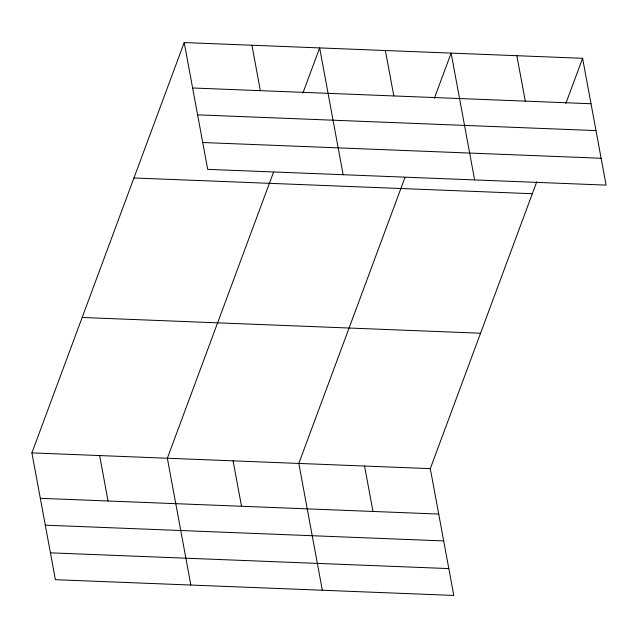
<?xml version="1.0" encoding="UTF-8"?>
<svg xmlns="http://www.w3.org/2000/svg" width="638" height="638" viewBox="0 0 638 638"><rect width="100%" height="100%" fill="white"/><g stroke="black" fill="none" stroke-linecap="round" stroke-linejoin="round"><path stroke-width="0.96" d="M536.781 181.734L430.299 468.635L453.801 595.437L55.402 579.695L31.9 452.884L184.199 42.563L582.598 58.305L606.1 185.116L207.701 169.365L184.199 42.563M273.495 172.268L167.355 458.243L190.858 585.046M302.898 93.052L319.654 47.914L343.156 174.724M404.971 177.46L298.823 463.435L322.326 590.246M434.374 98.244L451.13 53.106L474.632 179.916M565.842 103.444L582.598 58.305M192.62 87.988L591.019 103.739M197.597 114.848L595.996 130.591M202.724 142.513L601.124 158.256M133.94 177.97L532.339 193.713M82.158 317.477L480.558 333.227M31.9 452.884L430.299 468.635M40.322 498.318L438.721 514.061M45.298 525.17L443.697 540.92M50.426 552.843L448.825 568.586M516.86 55.705L525.281 101.139M385.392 50.514L393.813 95.939M364.561 466.035L372.983 511.469M251.93 45.234L260.344 90.668M233.093 460.835L241.515 506.269M99.632 455.564L108.045 500.997"/></g></svg>
